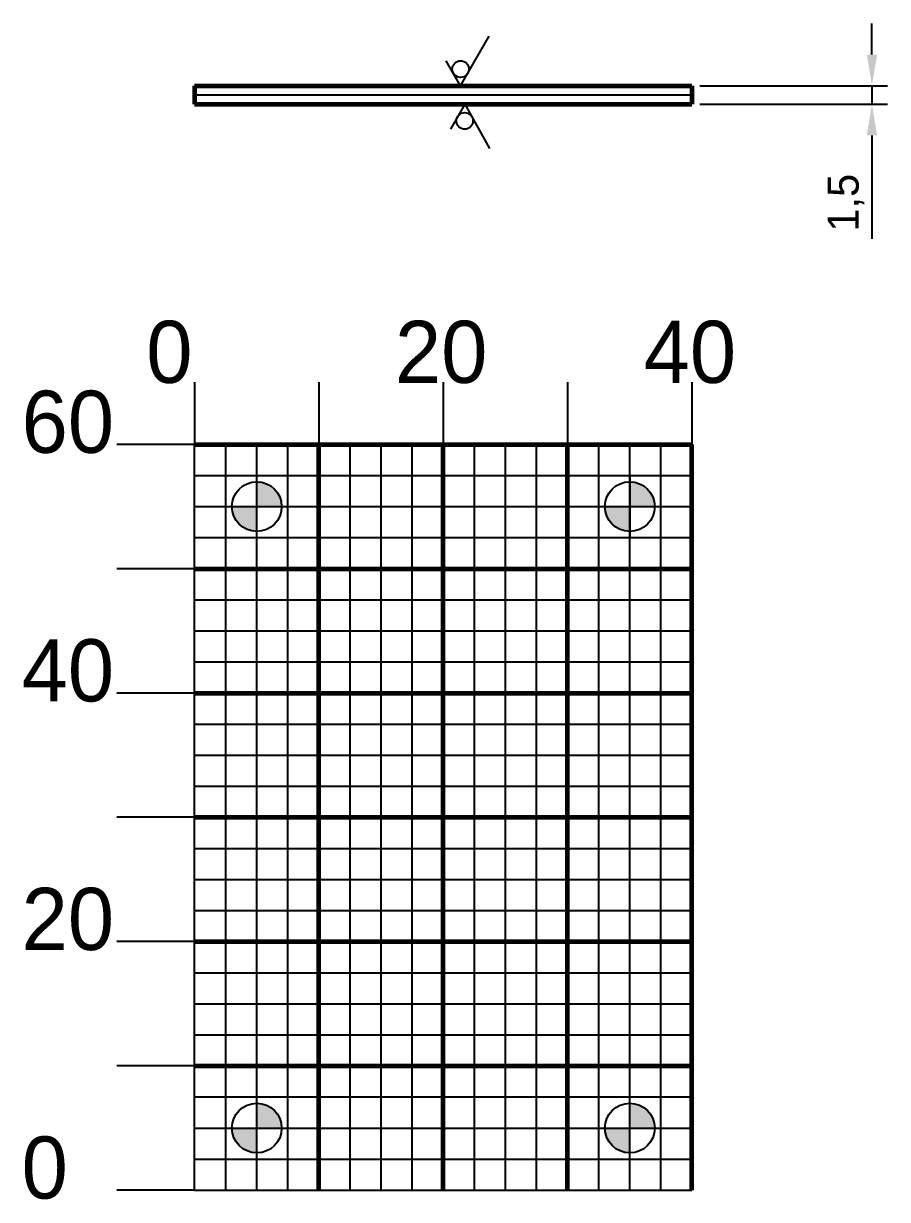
# Model space of a CAD drawing. Header units: millimetres. Extents: x -576 to 507, y -350 to 602.
# Drawn here: x -297.5 to -228, y -349.9 to -255.3 of the extents above; entities that cross this region are included whole.
import ezdxf

# ---------------------------------------------------------------- set-up
doc = ezdxf.new("R2010")
doc.units = ezdxf.units.MM
doc.dimstyles.new('ISO-25', dxfattribs={"dimtxt": 2.5, "dimasz": 2.5, "dimexe": 1.25, "dimexo": 0.625, "dimtad": 1, "dimtxsty": 'Standard', "dimcen": 2.5, "dimadec": 0, "dimazin": 0, "dimtfac": 1, "dimtmove": 0, "dimatfit": 3, "dimfxl": 1, "dimarcsym": 0})

# ---------------------------------------------------------------- blocks, each defined once
blk = doc.blocks.new('*D9')
at = {"color": 0, "lineweight": -2, "transparency": 16777216}
for p, q in [((-229.243, -257.815), (-229.243, -255.315)), ((-243.089, -260.315), (-227.993, -260.315)), ((-229.243, -260.315), (-229.243, -261.815)), ((-243.089, -261.815), (-227.993, -261.815)), ((-229.243, -264.315), (-229.243, -272.648))]:
    blk.add_line(p, q, dxfattribs=at)
at = {"color": 0, "transparency": 16777216}
for points in [[(-229.66, -257.815), (-228.826, -257.815), (-229.243, -260.315)], [(-229.66, -264.315), (-228.826, -264.315), (-229.243, -261.815)]]:
    blk.add_solid(points, dxfattribs=at)
at = {"layer": 'Defpoints', "color": 0, "transparency": 16777216}
for p in [(-243.714, -260.315), (-243.714, -261.815), (-229.243, -261.815)]:
    blk.add_point(p, dxfattribs=at)
at = {"color": 0, "transparency": 16777216, "insert": (-231.326, -269.732), "char_height": 2.5, "attachment_point": 5, "rotation": 90}
blk.add_mtext('1,5', dxfattribs=at)

msp = doc.modelspace()

# ---------------------------------------------------------------- hatches: boundary and pattern name
h = msp.add_hatch(color=256)
h.dxf.hatch_style = 1
h.paths.add_polyline_path([(-278.714, -292.179), (-278.714, -294.179), (-276.714, -294.179, 0.414214)])
h.paths.add_polyline_path([(-278.714, -294.179), (-280.714, -294.179, 0.414214), (-278.714, -296.179)])
h = msp.add_hatch(color=256)
h.dxf.hatch_style = 1
h.paths.add_polyline_path([(-248.714, -292.179), (-248.714, -294.179), (-246.714, -294.179, 0.414214)])
h.paths.add_polyline_path([(-248.714, -294.179), (-250.714, -294.179, 0.414214), (-248.714, -296.179)])
h = msp.add_hatch(color=256)
h.dxf.hatch_style = 1
h.paths.add_polyline_path([(-278.714, -342.179), (-278.714, -344.179), (-276.714, -344.179, 0.414214)])
h.paths.add_polyline_path([(-278.714, -344.179), (-280.714, -344.179, 0.414214), (-278.714, -346.179)])
h = msp.add_hatch(color=256)
h.dxf.hatch_style = 1
h.paths.add_polyline_path([(-248.714, -342.179), (-248.714, -344.179), (-246.714, -344.179, 0.414214)])
h.paths.add_polyline_path([(-248.714, -344.179), (-250.714, -344.179, 0.414214), (-248.714, -346.179)])

# ---------------------------------------------------------------- linework, layer by layer
at = {"linetype": 'Continuous'}
for p, q in [((-262.325, -260.315), (-260.018, -256.319)), ((-262.325, -260.315), (-263.48, -258.315)), ((-261.993, -261.815), (-263.147, -263.815))]:
    msp.add_line(p, q, dxfattribs=at)
at = {"lineweight": 60}
for p, q in [((-283.714, -260.315), (-243.714, -260.315)), ((-283.714, -260.315), (-283.714, -261.815)), ((-243.714, -260.315), (-243.714, -261.815)), ((-283.714, -261.815), (-243.714, -261.815)), ((-283.714, -289.179), (-243.714, -289.179)), ((-273.714, -349.179), (-273.714, -289.179)), ((-263.714, -349.179), (-263.714, -289.179)), ((-253.714, -349.179), (-253.714, -289.179)), ((-243.714, -349.179), (-243.714, -289.179)), ((-283.714, -299.179), (-243.714, -299.179)), ((-283.714, -309.179), (-243.714, -309.179)), ((-283.714, -319.179), (-243.714, -319.179)), ((-283.714, -329.179), (-243.714, -329.179)), ((-283.714, -339.179), (-243.714, -339.179))]:
    msp.add_line(p, q, dxfattribs=at)
for p, q in [((-283.714, -261.065), (-243.714, -261.065)), ((-261.993, -261.815), (-260.007, -265.379)), ((-283.714, -284.179), (-283.714, -289.179)), ((-273.714, -284.179), (-273.714, -289.179)), ((-263.714, -284.179), (-263.714, -289.179)), ((-253.714, -284.179), (-253.714, -289.179)), ((-243.714, -284.179), (-243.714, -289.179)), ((-283.714, -289.179), (-289.964, -289.179)), ((-283.714, -349.179), (-283.714, -289.179)), ((-283.714, -349.179), (-283.714, -289.179)), ((-281.214, -349.179), (-281.214, -289.179)), ((-281.214, -349.179), (-281.214, -289.179)), ((-281.214, -349.179), (-281.214, -289.179)), ((-281.214, -349.179), (-281.214, -289.179)), ((-281.214, -349.179), (-281.214, -289.179)), ((-281.214, -349.179), (-281.214, -289.179)), ((-281.214, -349.179), (-281.214, -289.179)), ((-281.214, -349.179), (-281.214, -289.179)), ((-278.714, -349.179), (-278.714, -289.179)), ((-276.214, -349.179), (-276.214, -289.179)), ((-276.214, -349.179), (-276.214, -289.179)), ((-276.214, -349.179), (-276.214, -289.179)), ((-276.214, -349.179), (-276.214, -289.179)), ((-273.714, -349.179), (-273.714, -289.179)), ((-273.714, -349.179), (-273.714, -289.179)), ((-271.214, -349.179), (-271.214, -289.179)), ((-271.214, -349.179), (-271.214, -289.179)), ((-271.214, -349.179), (-271.214, -289.179)), ((-271.214, -349.179), (-271.214, -289.179)), ((-271.214, -349.179), (-271.214, -289.179)), ((-271.214, -349.179), (-271.214, -289.179)), ((-271.214, -349.179), (-271.214, -289.179)), ((-271.214, -349.179), (-271.214, -289.179)), ((-268.714, -349.179), (-268.714, -289.179)), ((-266.214, -349.179), (-266.214, -289.179)), ((-266.214, -349.179), (-266.214, -289.179)), ((-266.214, -349.179), (-266.214, -289.179)), ((-266.214, -349.179), (-266.214, -289.179)), ((-263.714, -349.179), (-263.714, -289.179)), ((-263.714, -349.179), (-263.714, -289.179)), ((-261.214, -349.179), (-261.214, -289.179)), ((-261.214, -349.179), (-261.214, -289.179)), ((-261.214, -349.179), (-261.214, -289.179)), ((-261.214, -349.179), (-261.214, -289.179)), ((-261.214, -349.179), (-261.214, -289.179)), ((-261.214, -349.179), (-261.214, -289.179)), ((-261.214, -349.179), (-261.214, -289.179)), ((-261.214, -349.179), (-261.214, -289.179)), ((-258.714, -349.179), (-258.714, -289.179)), ((-256.214, -349.179), (-256.214, -289.179)), ((-256.214, -349.179), (-256.214, -289.179)), ((-256.214, -349.179), (-256.214, -289.179)), ((-256.214, -349.179), (-256.214, -289.179)), ((-253.714, -349.179), (-253.714, -289.179)), ((-253.714, -349.179), (-253.714, -289.179)), ((-251.214, -349.179), (-251.214, -289.179)), ((-251.214, -349.179), (-251.214, -289.179)), ((-251.214, -349.179), (-251.214, -289.179)), ((-251.214, -349.179), (-251.214, -289.179)), ((-251.214, -349.179), (-251.214, -289.179)), ((-251.214, -349.179), (-251.214, -289.179)), ((-251.214, -349.179), (-251.214, -289.179)), ((-251.214, -349.179), (-251.214, -289.179)), ((-248.714, -349.179), (-248.714, -289.179)), ((-246.214, -349.179), (-246.214, -289.179)), ((-246.214, -349.179), (-246.214, -289.179)), ((-246.214, -349.179), (-246.214, -289.179)), ((-246.214, -349.179), (-246.214, -289.179)), ((-283.714, -291.679), (-243.714, -291.679)), ((-248.714, -291.679), (-248.714, -296.679)), ((-248.714, -291.679), (-248.714, -296.679)), ((-283.714, -294.179), (-243.714, -294.179)), ((-283.714, -294.179), (-243.714, -294.179)), ((-251.214, -294.179), (-246.214, -294.179)), ((-251.214, -294.179), (-246.214, -294.179)), ((-283.714, -296.679), (-243.714, -296.679)), ((-283.714, -299.179), (-289.964, -299.179)), ((-283.714, -299.179), (-243.714, -299.179)), ((-283.714, -301.679), (-243.714, -301.679)), ((-283.714, -304.179), (-243.714, -304.179)), ((-283.714, -304.179), (-243.714, -304.179)), ((-283.714, -306.679), (-243.714, -306.679)), ((-283.714, -309.179), (-289.964, -309.179)), ((-283.714, -309.179), (-243.714, -309.179)), ((-283.714, -311.679), (-243.714, -311.679)), ((-283.714, -314.179), (-243.714, -314.179)), ((-283.714, -314.179), (-243.714, -314.179)), ((-283.714, -316.679), (-243.714, -316.679)), ((-283.714, -319.179), (-289.964, -319.179)), ((-283.714, -319.179), (-243.714, -319.179)), ((-283.714, -321.679), (-243.714, -321.679)), ((-283.714, -324.179), (-243.714, -324.179)), ((-283.714, -324.179), (-243.714, -324.179)), ((-283.714, -326.679), (-243.714, -326.679)), ((-283.714, -329.179), (-289.964, -329.179)), ((-283.714, -329.179), (-243.714, -329.179)), ((-283.714, -331.679), (-243.714, -331.679)), ((-283.714, -334.179), (-243.714, -334.179)), ((-283.714, -334.179), (-243.714, -334.179)), ((-283.714, -336.679), (-243.714, -336.679)), ((-283.714, -339.179), (-289.964, -339.179)), ((-283.714, -339.179), (-243.714, -339.179)), ((-283.714, -341.679), (-243.714, -341.679)), ((-283.714, -344.179), (-243.714, -344.179)), ((-283.714, -344.179), (-243.714, -344.179)), ((-283.714, -346.679), (-243.714, -346.679)), ((-283.714, -349.179), (-289.964, -349.179)), ((-283.714, -349.179), (-243.714, -349.179))]:
    msp.add_line(p, q)
at = {"linetype": 'Continuous'}
for centre in [(-262.325, -258.982), (-262.325, -258.982), (-261.993, -263.148), (-261.993, -263.148)]:
    msp.add_circle(centre, 0.667, dxfattribs=at)
for centre in [(-278.714, -294.179), (-248.714, -294.179), (-278.714, -344.179), (-248.714, -344.179)]:
    msp.add_circle(centre, 2)

# ---------------------------------------------------------------- texts
at = {"lineweight": 30}
for s, p in [('0', (-287.602, -284.23)), ('20', (-267.602, -284.23)), ('40', (-247.602, -284.23)), ('60', (-297.627, -289.853)), ('40', (-297.627, -309.853)), ('20', (-297.627, -329.853)), ('0', (-297.627, -349.853))]:
    msp.add_text(s, height=5, dxfattribs=at).set_placement(p)

# ---------------------------------------------------------------- dimensions: what is measured, and where the dimension line sits
dim = msp.add_linear_dim(base=(-229.243, -261.815), p1=(-243.714, -260.315), p2=(-243.714, -261.815), angle=90, dimstyle='ISO-25')
dim.commit()
dim.dimension.update_dxf_attribs({"geometry": '*D9', "text_midpoint": (-231.326, -269.732)})

doc.saveas('drawing.dxf')
